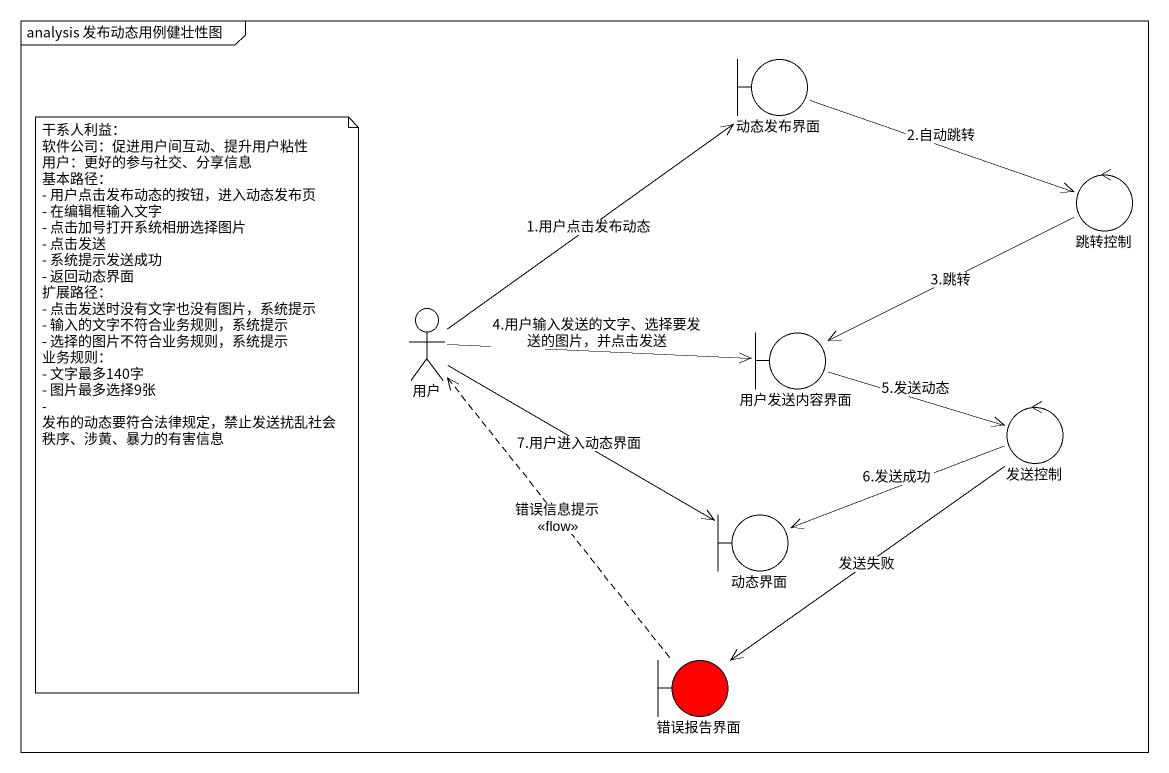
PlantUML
@startuml
mainframe analysis 发布动态用例健壮性图
boundary 动态发布界面
control 跳转控制
actor 用户
boundary 用户发送内容界面
control 发送控制
boundary 动态界面
boundary 错误报告界面 #FF0000
动态发布界面 -right-> 跳转控制 : 2.自动跳转
跳转控制 -left-> 用户发送内容界面 : 3.跳转
用户 -up-> 动态发布界面 : 1.用户点击发布动态
用户 -right-> 用户发送内容界面 : 4.用户输入发送的文字、选择要发送的图片，并点击发送
用户 -right-> 动态界面 : 7.用户进入动态界面
用户发送内容界面 -right-> 发送控制 : 5.发送动态
发送控制 -left-> 动态界面 : 6.发送成功
发送控制 --> 错误报告界面 : 发送失败
错误报告界面 .up.> 用户 : 错误信息提示\n<<flow>>
note as N1
  干系人利益：
  软件公司：促进用户间互动、提升用户粘性
  用户：更好的参与社交、分享信息
  基本路径：
  - 用户点击发布动态的按钮，进入动态发布页
  - 在编辑框输入文字
  - 点击加号打开系统相册选择图片
  - 点击发送
  - 系统提示发送成功
  - 返回动态界面
  扩展路径：
  - 点击发送时没有文字也没有图片，系统提示
  - 输入的文字不符合业务规则，系统提示
  - 选择的图片不符合业务规则，系统提示
  业务规则：
  - 文字最多140字
  - 图片最多选择9张
  - 发布的动态要符合法律规定，禁止发送扰乱社会秩序、涉黄、暴力的有害信息
end note
@enduml
